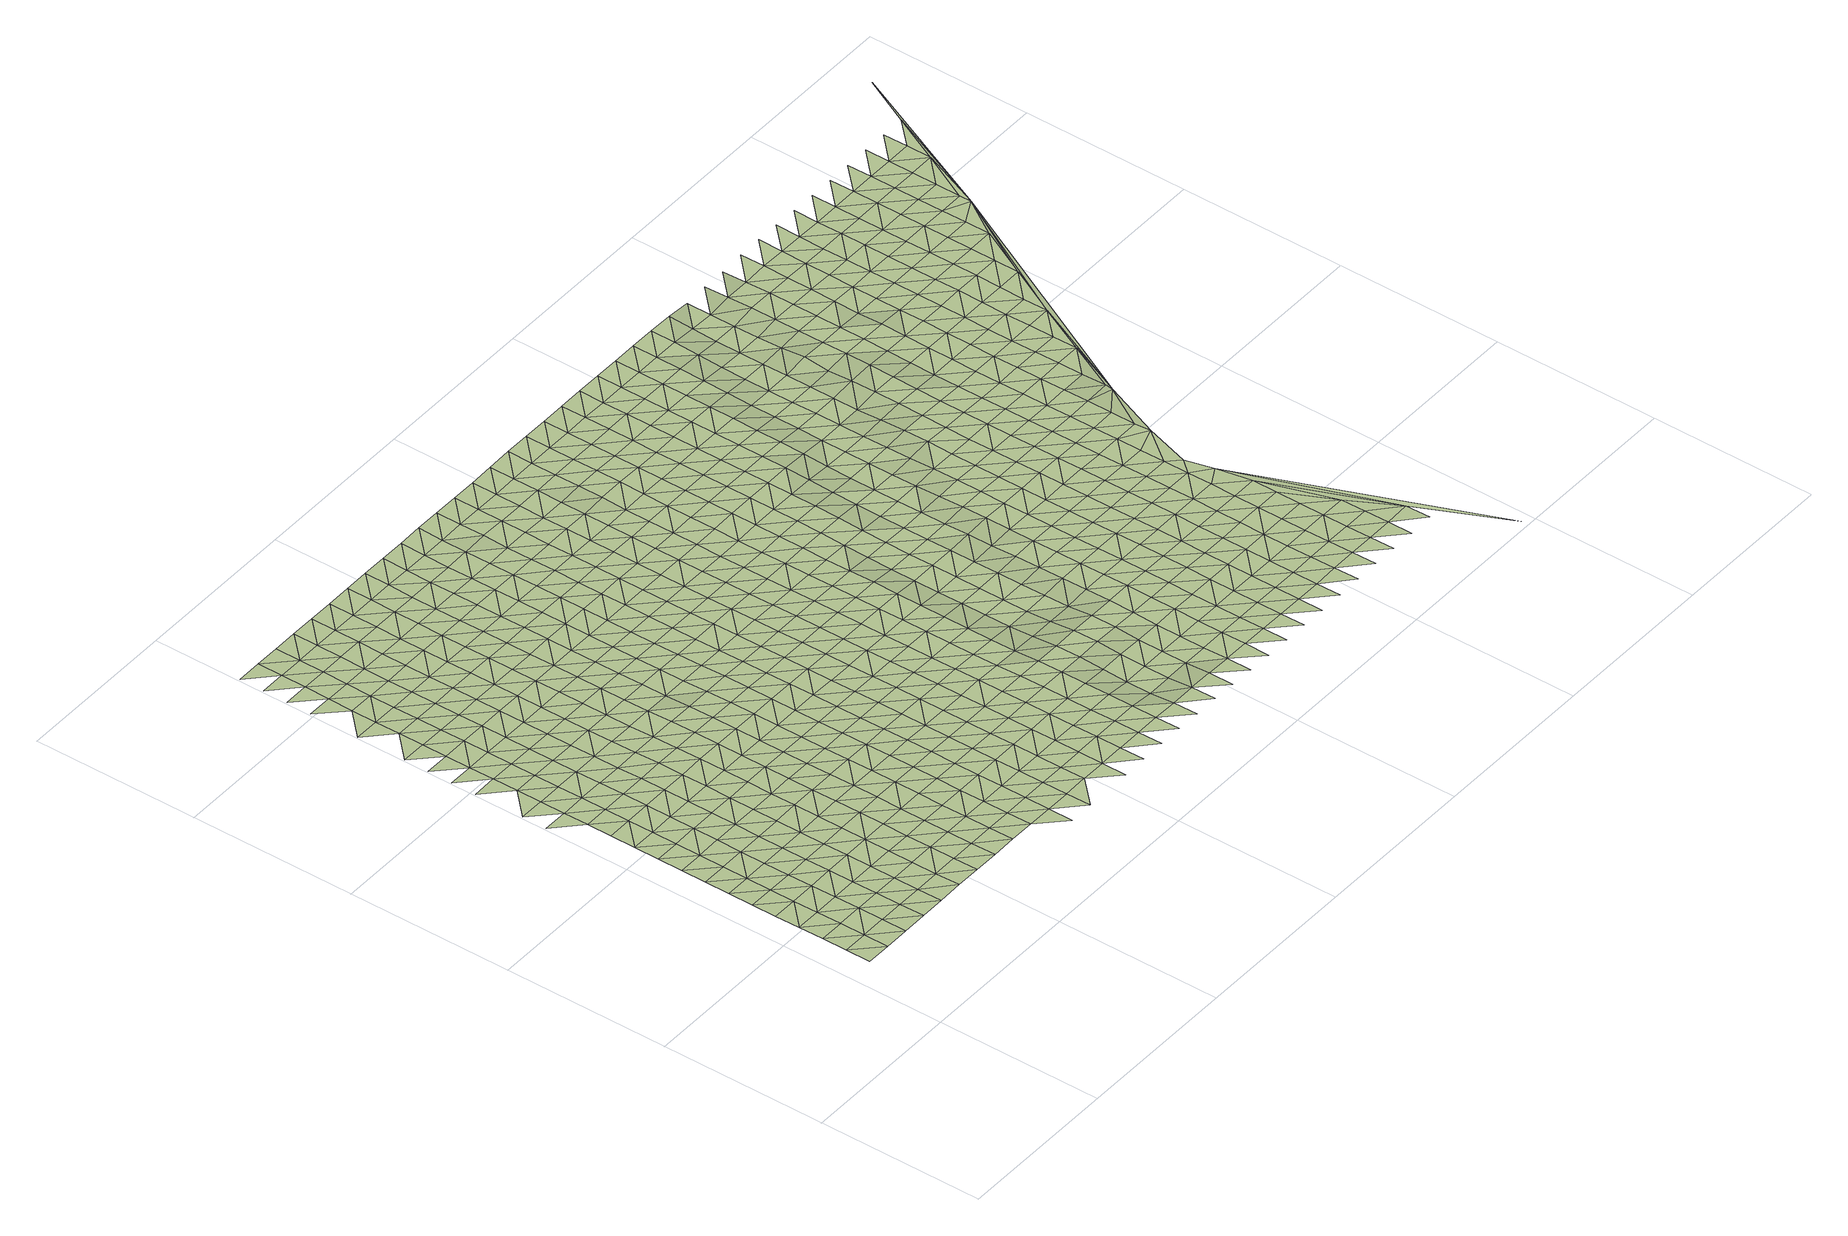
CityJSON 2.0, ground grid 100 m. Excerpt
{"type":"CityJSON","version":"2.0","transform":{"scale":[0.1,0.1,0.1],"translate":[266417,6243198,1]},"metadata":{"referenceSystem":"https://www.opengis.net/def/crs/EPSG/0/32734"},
"CityObjects":{
"terrain1":{"type":"TINRelief","geometry":[{"type":"CompositeSurface","lod":"1","boundaries":[[[0,1,2]],[[3,2,4]],[[4,2,1]],[[5,6,3]],[[4,5,3]],[[6,7,8]],[[9,4,1]],[[5,10,6]],[[8,7,11]],[[6,10,7]],[[5,4,12]],[[4,9,13]],[[14,11,15]],[[10,5,12]],[[15,11,7]],[[4,13,12]],[[16,14,17]],[[17,14,15]],[[7,10,18]],[[19,13,9]],[[12,20,10]],[[21,16,22]],[[7,18,15]],[[22,16,17]],[[10,20,18]],[[12,13,23]],[[24,21,25]],[[19,23,13]],[[17,15,26]],[[25,21,22]],[[27,20,12]],[[15,18,26]],[[28,29,24]],[[23,27,12]],[[25,28,24]],[[22,17,30]],[[26,31,17]],[[18,20,32]],[[19,33,23]],[[34,35,36]],[[27,37,20]],[[29,38,39]],[[30,25,22]],[[28,40,29]],[[30,17,31]],[[18,32,26]],[[20,37,32]],[[39,38,34]],[[27,23,41]],[[42,35,43]],[[29,40,38]],[[23,33,41]],[[28,25,44]],[[31,26,45]],[[42,43,46]],[[25,30,47]],[[35,34,48]],[[37,27,49]],[[32,45,26]],[[40,28,44]],[[48,34,38]],[[25,47,44]],[[41,49,27]],[[31,50,30]],[[43,35,51]],[[52,46,53]],[[45,50,31]],[[32,37,54]],[[33,55,41]],[[51,35,48]],[[37,49,56]],[[38,40,57]],[[47,30,58]],[[44,59,40]],[[43,60,46]],[[32,54,45]],[[53,61,62]],[[50,58,30]],[[37,56,54]],[[38,57,48]],[[49,41,63]],[[60,43,51]],[[40,59,57]],[[47,64,44]],[[63,41,55]],[[46,65,53]],[[50,45,66]],[[67,68,61]],[[58,64,47]],[[51,48,69]],[[56,49,70]],[[60,65,46]],[[45,54,66]],[[59,44,71]],[[48,57,69]],[[70,49,63]],[[61,53,72]],[[58,50,73]],[[74,67,75]],[[64,71,44]],[[65,72,53]],[[66,73,50]],[[76,60,51]],[[77,54,56]],[[63,55,78]],[[74,75,79]],[[69,80,51]],[[56,70,81]],[[59,82,57]],[[83,64,58]],[[71,84,59]],[[67,61,85]],[[60,76,65]],[[54,77,66]],[[72,86,61]],[[76,51,80]],[[83,58,73]],[[56,81,77]],[[57,82,69]],[[59,84,82]],[[75,67,85]],[[70,63,87]],[[79,88,89]],[[86,85,61]],[[78,90,63]],[[72,65,91]],[[71,64,92]],[[73,66,93]],[[64,83,94]],[[80,69,95]],[[87,81,70]],[[89,88,96]],[[65,76,91]],[[77,93,66]],[[63,90,87]],[[75,97,79]],[[84,71,92]],[[95,69,82]],[[64,94,92]],[[86,72,98]],[[85,97,75]],[[80,99,76]],[[83,73,100]],[[77,81,101]],[[91,98,72]],[[93,102,73]],[[88,79,103]],[[90,78,104]],[[105,96,106]],[[99,80,95]],[[81,87,101]],[[82,84,107]],[[94,83,100]],[[97,103,79]],[[92,108,84]],[[100,73,102]],[[109,85,86]],[[76,110,91]],[[86,98,111]],[[82,107,95]],[[93,77,112]],[[90,113,87]],[[106,114,115]],[[110,76,99]],[[84,108,107]],[[77,101,116]],[[96,88,117]],[[85,109,97]],[[94,118,92]],[[103,119,88]],[[109,86,111]],[[104,113,90]],[[98,91,120]],[[102,93,112]],[[100,118,94]],[[77,116,112]],[[96,117,106]],[[99,95,121]],[[87,122,101]],[[114,123,124]],[[88,119,117]],[[120,91,110]],[[103,97,125]],[[108,92,126]],[[95,107,121]],[[113,122,87]],[[127,111,98]],[[97,109,125]],[[118,126,92]],[[106,128,114]],[[110,99,129]],[[100,102,130]],[[116,101,131]],[[123,132,133]],[[98,120,127]],[[112,134,102]],[[119,103,135]],[[104,136,113]],[[128,106,117]],[[121,129,99]],[[122,131,101]],[[108,137,107]],[[118,100,130]],[[125,135,103]],[[126,138,108]],[[130,102,134]],[[123,114,139]],[[109,111,140]],[[116,141,112]],[[111,127,142]],[[117,119,143]],[[120,110,144]],[[107,137,121]],[[122,113,145]],[[114,128,139]],[[110,129,146]],[[108,138,137]],[[131,141,116]],[[109,140,125]],[[119,135,143]],[[140,111,142]],[[113,136,145]],[[132,123,147]],[[120,144,127]],[[126,118,148]],[[134,112,149]],[[110,146,144]],[[130,150,118]],[[151,128,117]],[[129,121,152]],[[131,122,153]],[[139,147,123]],[[141,149,112]],[[135,125,154]],[[138,126,148]],[[143,151,117]],[[152,121,137]],[[118,150,148]],[[145,153,122]],[[127,155,142]],[[134,156,130]],[[154,125,140]],[[139,128,157]],[[129,158,146]],[[159,141,131]],[[160,132,147]],[[127,144,155]],[[149,156,134]],[[135,161,143]],[[136,162,145]],[[151,157,128]],[[158,129,152]],[[159,131,153]],[[137,138,163]],[[150,130,164]],[[161,135,154]],[[148,165,138]],[[166,147,139]],[[167,140,142]],[[146,168,144]],[[155,169,142]],[[156,164,130]],[[151,143,170]],[[137,163,152]],[[149,141,171]],[[153,145,172]],[[157,166,139]],[[168,146,158]],[[138,165,163]],[[141,159,173]],[[140,167,154]],[[150,174,148]],[[161,170,143]],[[167,142,169]],[[162,172,145]],[[144,175,155]],[[156,149,171]],[[164,174,150]],[[141,173,171]],[[160,147,176]],[[177,157,151]],[[152,178,158]],[[166,179,147]],[[168,175,144]],[[161,154,180]],[[165,148,181]],[[159,153,182]],[[177,151,170]],[[152,163,178]],[[172,183,153]],[[169,155,184]],[[176,147,179]],[[180,154,167]],[[174,181,148]],[[164,156,185]],[[173,159,182]],[[175,184,155]],[[171,186,156]],[[183,182,153]],[[166,157,187]],[[188,170,161]],[[168,158,189]],[[172,162,190]],[[157,177,191]],[[178,192,158]],[[163,165,193]],[[164,185,174]],[[180,188,161]],[[181,194,165]],[[156,186,185]],[[162,195,190]],[[179,166,187]],[[167,169,196]],[[175,168,189]],[[173,197,171]],[[157,191,187]],[[184,198,169]],[[189,158,192]],[[163,193,178]],[[183,172,199]],[[165,194,193]],[[182,197,173]],[[177,170,200]],[[196,180,167]],[[181,174,201]],[[188,202,170]],[[196,169,198]],[[190,199,172]],[[186,171,203]],[[174,185,201]],[[176,179,204]],[[191,177,200]],[[184,175,205]],[[192,178,206]],[[187,207,179]],[[200,170,202]],[[189,208,175]],[[197,203,171]],[[194,181,209]],[[210,182,183]],[[206,178,193]],[[183,199,211]],[[188,180,212]],[[198,184,205]],[[204,179,207]],[[180,196,213]],[[175,208,205]],[[201,209,181]],[[191,214,187]],[[192,215,189]],[[185,186,216]],[[182,210,197]],[[203,217,186]],[[210,183,211]],[[202,188,212]],[[199,190,218]],[[200,214,191]],[[180,213,212]],[[215,192,206]],[[196,198,219]],[[193,194,220]],[[185,216,201]],[[194,209,221]],[[186,217,216]],[[218,190,222]],[[207,187,223]],[[208,189,224]],[[203,197,225]],[[205,219,198]],[[193,220,206]],[[226,211,199]],[[214,223,187]],[[224,189,215]],[[194,221,220]],[[197,210,225]],[[200,202,227]],[[228,213,196]],[[209,201,229]],[[212,230,202]],[[199,218,226]],[[208,231,205]],[[217,203,232]],[[196,219,228]],[[229,201,216]],[[233,204,207]],[[214,200,227]],[[215,206,234]],[[223,235,207]],[[227,202,230]],[[231,208,224]],[[225,232,203]],[[212,213,236]],[[221,209,237]],[[210,211,238]],[[206,220,234]],[[211,226,239]],[[219,205,240]],[[241,216,217]],[[218,222,242]],[[233,207,235]],[[228,236,213]],[[237,209,229]],[[224,215,243]],[[210,238,225]],[[205,231,240]],[[217,232,241]],[[238,211,239]],[[223,214,244]],[[245,230,212]],[[218,242,226]],[[227,246,214]],[[234,243,215]],[[228,219,247]],[[221,248,220]],[[229,216,249]],[[236,245,212]],[[221,237,250]],[[235,223,244]],[[232,225,251]],[[214,246,244]],[[247,219,240]],[[241,249,216]],[[227,230,252]],[[231,224,253]],[[220,248,234]],[[226,254,239]],[[224,243,255]],[[221,250,248]],[[251,225,238]],[[237,229,256]],[[245,252,230]],[[226,242,254]],[[236,228,257]],[[231,253,240]],[[232,258,241]],[[228,247,259]],[[224,255,253]],[[229,249,256]],[[233,235,260]],[[261,246,227]],[[243,234,262]],[[244,263,235]],[[258,232,251]],[[236,257,245]],[[237,264,250]],[[265,238,239]],[[252,261,227]],[[228,259,257]],[[262,234,248]],[[254,266,239]],[[247,240,267]],[[249,241,268]],[[263,260,235]],[[264,237,256]],[[244,246,269]],[[255,243,270]],[[238,265,251]],[[240,253,267]],[[268,241,258]],[[265,239,266]],[[252,245,271]],[[242,272,254]],[[261,269,246]],[[270,243,262]],[[247,273,259]],[[248,250,274]],[[249,275,256]],[[245,257,271]],[[264,276,250]],[[277,272,242]],[[278,263,244]],[[255,279,253]],[[258,251,280]],[[273,247,267]],[[275,249,268]],[[261,252,281]],[[248,274,262]],[[266,254,282]],[[269,278,244]],[[279,255,270]],[[250,276,274]],[[251,265,280]],[[283,264,256]],[[271,281,252]],[[272,282,254]],[[259,284,257]],[[253,285,267]],[[268,258,286]],[[273,287,259]],[[256,275,283]],[[288,260,263]],[[289,269,261]],[[270,262,290]],[[278,291,263]],[[285,253,279]],[[280,286,258]],[[257,284,271]],[[276,264,292]],[[265,266,293]],[[289,261,281]],[[259,287,284]],[[262,274,290]],[[282,294,266]],[[295,273,267]],[[288,263,291]],[[264,283,292]],[[279,270,296]],[[275,268,297]],[[265,293,280]],[[295,267,285]],[[268,286,298]],[[293,266,294]],[[278,269,299]],[[281,271,300]],[[269,289,301]],[[290,296,270]],[[287,273,302]],[[303,274,276]],[[275,297,283]],[[282,272,304]],[[284,300,271]],[[292,305,276]],[[268,298,297]],[[306,307,272]],[[291,278,299]],[[308,285,279]],[[286,280,309]],[[269,301,299]],[[273,295,302]],[[274,303,290]],[[294,282,304]],[[279,296,308]],[[276,305,303]],[[309,280,293]],[[272,307,304]],[[289,281,310]],[[292,283,311]],[[300,312,281]],[[284,287,313]],[[314,295,285]],[[286,315,298]],[[302,316,287]],[[311,283,297]],[[288,291,317]],[[301,289,310]],[[296,290,318]],[[299,319,291]],[[310,281,312]],[[308,314,285]],[[315,286,309]],[[320,305,292]],[[321,293,294]],[[287,316,313]],[[318,290,303]],[[304,322,294]],[[300,284,323]],[[302,295,324]],[[298,325,297]],[[317,291,319]],[[311,320,292]],[[301,326,299]],[[296,327,308]],[[293,321,309]],[[314,324,295]],[[325,298,315]],[[321,294,322]],[[312,300,323]],[[303,305,328]],[[307,329,304]],[[310,326,301]],[[284,313,323]],[[296,318,327]],[[330,316,302]],[[331,311,297]],[[305,320,328]],[[329,307,332]],[[319,299,333]],[[309,334,315]],[[324,330,302]],[[331,297,325]],[[314,308,335]],[[303,336,318]],[[322,304,337]],[[326,333,299]],[[327,338,308]],[[309,321,334]],[[310,312,339]],[[320,311,340]],[[323,341,312]],[[303,328,336]],[[337,304,329]],[[313,316,342]],[[314,335,324]],[[330,343,316]],[[308,338,335]],[[311,331,340]],[[344,317,319]],[[326,310,339]],[[327,318,345]],[[325,315,346]],[[322,347,321]],[[333,348,319]],[[339,312,341]],[[334,349,315]],[[313,342,323]],[[316,343,342]],[[345,318,336]],[[347,322,337]],[[330,324,350]],[[328,320,351]],[[331,325,346]],[[344,319,348]],[[340,352,320]],[[346,315,349]],[[353,338,327]],[[321,354,334]],[[324,335,350]],[[333,326,355]],[[356,341,323]],[[336,328,351]],[[337,329,357]],[[339,358,326]],[[345,353,327]],[[351,320,352]],[[354,321,347]],[[343,330,359]],[[331,360,340]],[[356,323,342]],[[329,361,357]],[[348,333,355]],[[349,334,362]],[[326,358,355]],[[350,359,330]],[[346,360,331]],[[341,363,339]],[[335,338,364]],[[336,365,345]],[[366,347,337]],[[353,367,338]],[[362,334,354]],[[368,352,340]],[[356,363,341]],[[365,336,351]],[[357,366,337]],[[369,342,343]],[[335,364,350]],[[349,370,346]],[[343,359,371]],[[338,367,364]],[[368,340,360]],[[344,348,372]],[[373,358,339]],[[353,345,374]],[[347,375,354]],[[355,376,348]],[[349,362,370]],[[369,356,342]],[[352,377,351]],[[363,373,339]],[[343,371,369]],[[345,365,374]],[[366,375,347]],[[359,350,378]],[[360,346,379]],[[372,348,376]],[[368,377,352]],[[355,358,380]],[[367,353,381]],[[378,350,364]],[[379,346,370]],[[363,356,382]],[[383,365,351]],[[362,354,384]],[[357,385,366]],[[373,380,358]],[[374,381,353]],[[375,386,354]],[[371,359,387]],[[388,368,360]],[[382,356,369]],[[377,383,351]],[[385,357,389]],[[390,376,355]],[[391,364,367]],[[362,384,370]],[[387,359,378]],[[388,360,379]],[[354,386,384]],[[373,363,392]],[[374,365,393]],[[375,366,394]],[[380,390,355]],[[367,381,391]],[[395,369,371]],[[382,392,363]],[[383,393,365]],[[366,385,394]],[[378,364,396]],[[377,368,397]],[[379,370,398]],[[395,371,387]],[[388,399,368]],[[400,372,376]],[[401,380,373]],[[402,381,374]],[[386,375,403]],[[390,404,376]],[[391,396,364]],[[370,384,398]],[[405,382,369]],[[383,377,397]],[[401,373,392]],[[393,402,374]],[[368,399,397]],[[394,403,375]],[[387,378,406]],[[388,379,407]],[[400,376,404]],[[405,369,395]],[[391,381,408]],[[386,409,384]],[[378,396,406]],[[398,407,379]],[[390,380,410]],[[411,392,382]],[[394,385,412]],[[380,401,413]],[[402,408,381]],[[409,386,403]],[[393,383,414]],[[399,388,415]],[[405,411,382]],[[397,416,383]],[[417,412,385]],[[404,390,410]],[[395,387,418]],[[419,396,391]],[[384,420,398]],[[380,413,410]],[[406,421,387]],[[415,388,407]],[[393,414,402]],[[422,403,394]],[[408,419,391]],[[383,416,414]],[[409,420,384]],[[401,392,423]],[[418,405,395]],[[397,399,424]],[[411,425,392]],[[418,387,421]],[[412,422,394]],[[406,396,426]],[[407,398,427]],[[424,399,415]],[[400,404,428]],[[413,401,423]],[[408,402,429]],[[410,430,404]],[[423,392,425]],[[419,426,396]],[[420,427,398]],[[431,416,397]],[[432,409,403]],[[402,414,429]],[[422,433,403]],[[411,405,434]],[[435,421,406]],[[428,404,430]],[[405,418,436]],[[424,431,397]],[[413,437,410]],[[419,408,438]],[[415,407,439]],[[409,432,420]],[[426,435,406]],[[427,440,407]],[[432,403,433]],[[425,411,434]],[[423,437,413]],[[405,436,434]],[[429,438,408]],[[418,421,441]],[[416,442,414]],[[439,424,415]],[[422,412,443]],[[431,444,416]],[[439,407,440]],[[412,445,446]],[[430,410,447]],[[427,420,448]],[[435,441,421]],[[426,419,449]],[[414,442,429]],[[433,422,443]],[[437,447,410]],[[419,438,450]],[[416,444,442]],[[420,432,448]],[[412,446,443]],[[423,425,451]],[[452,436,418]],[[434,453,425]],[[426,449,435]],[[431,424,454]],[[440,427,455]],[[441,452,418]],[[419,450,449]],[[424,439,456]],[[457,428,430]],[[437,423,451]],[[438,429,458]],[[447,459,430]],[[451,425,453]],[[448,455,427]],[[434,436,460]],[[444,431,454]],[[432,433,461]],[[458,429,442]],[[424,456,454]],[[443,462,433]],[[441,435,463]],[[439,440,464]],[[457,430,459]],[[452,460,436]],[[450,438,465]],[[432,461,448]],[[435,449,463]],[[440,455,464]],[[461,433,462]],[[447,437,466]],[[467,453,434]],[[446,468,443]],[[451,469,437]],[[465,438,458]],[[452,441,470]],[[442,444,471]],[[472,456,439]],[[460,467,434]],[[454,473,444]],[[474,468,446]],[[459,447,466]],[[450,475,449]],[[455,448,476]],[[437,469,466]],[[463,470,441]],[[464,472,439]],[[451,453,477]],[[442,471,458]],[[462,443,478]],[[475,450,465]],[[444,473,471]],[[476,448,461]],[[479,460,452]],[[454,456,480]],[[467,477,453]],[[468,478,443]],[[449,481,463]],[[455,482,464]],[[479,452,470]],[[472,480,456]],[[457,459,483]],[[484,469,451]],[[465,458,485]],[[466,486,459]],[[475,481,449]],[[482,455,476]],[[487,473,454]],[[488,461,462]],[[477,484,451]],[[458,471,485]],[[478,489,462]],[[467,460,490]],[[470,463,491]],[[472,464,492]],[[486,483,459]],[[460,479,493]],[[480,487,454]],[[466,469,494]],[[461,488,476]],[[481,491,463]],[[482,492,464]],[[488,462,489]],[[477,467,490]],[[495,475,465]],[[484,494,469]],[[460,493,490]],[[485,496,465]],[[473,497,471]],[[498,480,472]],[[478,468,499]],[[487,500,473]],[[501,502,468]],[[503,486,466]],[[479,470,504]],[[475,495,481]],[[482,476,505]],[[491,506,470]],[[495,465,496]],[[498,472,492]],[[471,497,485]],[[489,478,499]],[[494,503,466]],[[473,500,497]],[[505,476,488]],[[468,502,499]],[[484,477,507]],[[493,479,504]],[[490,508,477]],[[506,504,470]],[[491,481,509]],[[487,480,510]],[[511,492,482]],[[480,498,512]],[[513,483,486]],[[484,507,494]],[[496,485,514]],[[503,515,486]],[[477,508,507]],[[481,495,509]],[[505,511,482]],[[493,516,490]],[[500,487,510]],[[488,489,517]],[[514,485,497]],[[480,512,510]],[[499,518,489]],[[506,491,519]],[[513,486,515]],[[504,516,493]],[[503,494,520]],[[496,521,495]],[[498,492,522]],[[517,505,488]],[[509,519,491]],[[511,523,492]],[[517,489,518]],[[508,490,524]],[[502,525,499]],[[494,507,520]],[[521,496,514]],[[497,500,526]],[[512,498,522]],[[516,524,490]],[[510,527,500]],[[522,492,523]],[[528,525,502]],[[515,503,529]],[[530,504,506]],[[495,531,509]],[[506,519,532]],[[497,526,514]],[[511,505,533]],[[518,499,534]],[[520,529,503]],[[531,495,521]],[[500,527,526]],[[505,517,535]],[[536,507,508]],[[504,530,516]],[[512,537,510]],[[524,538,508]],[[530,506,532]],[[525,534,499]],[[519,509,539]],[[523,511,533]],[[522,537,512]],[[505,535,533]],[[513,515,540]],[[507,536,520]],[[521,514,541]],[[518,542,517]],[[515,529,543]],[[508,538,536]],[[539,509,531]],[[524,516,544]],[[527,510,545]],[[514,526,541]],[[534,542,518]],[[546,532,519]],[[540,515,543]],[[516,530,544]],[[537,545,510]],[[529,520,547]],[[531,521,548]],[[522,523,549]],[[535,517,550]],[[519,539,546]],[[533,551,523]],[[538,524,552]],[[534,525,553]],[[547,520,536]],[[541,548,521]],[[542,550,517]],[[527,554,526]],[[537,522,549]],[[544,552,524]],[[545,555,527]],[[549,523,551]],[[525,556,553]],[[529,557,543]],[[530,532,558]],[[535,559,533]],[[532,546,560]],[[561,536,538]],[[539,531,562]],[[526,554,541]],[[542,534,563]],[[529,547,557]],[[531,548,564]],[[527,555,554]],[[550,559,535]],[[530,558,544]],[[538,552,561]],[[558,532,560]],[[553,563,534]],[[539,562,546]],[[545,537,565]],[[551,533,566]],[[531,564,562]],[[549,567,537]],[[568,540,543]],[[536,569,547]],[[548,541,570]],[[557,571,543]],[[559,566,533]],[[552,544,572]],[[555,545,565]],[[550,542,573]],[[536,561,569]],[[570,541,554]],[[537,567,565]],[[542,563,574]],[[546,575,560]],[[551,576,549]],[[568,543,571]],[[572,544,558]],[[557,547,577]],[[548,578,564]],[[550,573,559]],[[546,562,575]],[[566,576,551]],[[542,574,573]],[[552,579,561]],[[563,553,580]],[[577,547,569]],[[578,548,570]],[[554,555,581]],[[567,549,582]],[[579,552,572]],[[565,583,555]],[[580,553,584]],[[585,571,557]],[[586,558,560]],[[564,587,562]],[[566,559,588]],[[575,589,560]],[[576,582,549]],[[569,561,590]],[[554,581,570]],[[563,591,574]],[[577,585,557]],[[587,564,578]],[[555,583,581]],[[559,573,588]],[[558,586,572]],[[567,592,565]],[[590,561,579]],[[586,560,589]],[[563,580,591]],[[562,593,575]],[[576,566,594]],[[582,592,567]],[[568,571,595]],[[577,569,596]],[[570,597,578]],[[585,598,571]],[[587,593,562]],[[588,594,566]],[[579,572,599]],[[583,565,600]],[[574,601,573]],[[596,569,590]],[[570,581,597]],[[591,602,574]],[[589,575,603]],[[595,571,598]],[[572,586,599]],[[592,600,565]],[[582,576,604]],[[573,601,588]],[[593,603,575]],[[576,594,605]],[[574,602,601]],[[585,577,606]],[[590,579,607]],[[587,578,608]],[[591,580,609]],[[577,596,610]],[[597,611,578]],[[581,583,612]],[[582,604,592]],[[599,607,579]],[[600,613,583]],[[576,605,604]],[[614,609,580]],[[598,585,606]],[[586,589,615]],[[593,587,608]],[[594,588,616]],[[577,610,606]],[[603,617,589]],[[608,578,611]],[[581,612,597]],[[618,602,591]],[[583,613,612]],[[616,588,601]],[[596,590,619]],[[586,615,599]],[[600,592,620]],[[590,607,621]],[[615,589,617]],[[609,618,591]],[[605,594,622]],[[592,604,620]],[[623,595,598]],[[610,596,619]],[[603,593,624]],[[611,597,625]],[[606,626,598]],[[590,621,619]],[[608,627,593]],[[622,594,616]],[[607,599,628]],[[613,600,629]],[[601,602,630]],[[625,597,612]],[[618,631,602]],[[617,603,624]],[[605,632,604]],[[623,598,626]],[[628,599,615]],[[593,627,624]],[[620,629,600]],[[610,633,606]],[[611,634,608]],[[601,630,616]],[[632,605,622]],[[602,631,630]],[[607,635,621]],[[618,609,636]],[[619,633,610]],[[634,611,625]],[[612,613,637]],[[604,638,620]],[[635,607,628]],[[613,629,639]],[[609,640,636]],[[626,606,641]],[[642,615,617]],[[627,608,643]],[[622,616,644]],[[624,645,617]],[[638,604,632]],[[612,637,625]],[[631,618,646]],[[633,641,606]],[[643,608,634]],[[613,639,637]],[[616,630,644]],[[619,621,647]],[[615,642,628]],[[629,620,648]],[[621,635,649]],[[642,617,645]],[[636,646,618]],[[627,650,624]],[[648,620,638]],[[623,626,651]],[[633,619,647]],[[634,625,652]],[[632,622,653]],[[641,654,626]],[[621,649,647]],[[650,627,643]],[[644,655,622]],[[628,656,635]],[[629,657,639]],[[658,630,631]],[[625,637,652]],[[631,646,659]],[[645,624,660]],[[638,632,653]],[[651,626,654]],[[628,642,656]],[[629,648,657]],[[653,622,655]],[[643,634,661]],[[630,658,644]],[[660,624,650]],[[631,659,658]],[[641,633,662]],[[635,663,649]],[[646,636,664]],[[647,665,633]],[[652,661,634]],[[645,666,642]],[[639,667,637]],[[638,668,648]],[[663,635,656]],[[657,669,639]],[[664,636,670]],[[654,641,662]],[[655,644,671]],[[633,665,662]],[[666,645,660]],[[653,668,638]],[[647,649,672]],[[650,643,673]],[[637,667,652]],[[646,674,659]],[[643,661,675]],[[639,669,667]],[[671,644,658]],[[642,676,656]],[[657,648,677]],[[663,672,649]],[[674,646,664]],[[650,673,660]],[[655,678,653]],[[676,642,666]],[[643,675,673]],[[677,648,668]],[[651,654,679]],[[680,665,647]],[[661,652,681]],[[659,682,658]],[[662,683,654]],[[678,655,671]],[[663,656,684]],[[685,669,657]],[[672,680,647]],[[681,652,667]],[[682,659,674]],[[666,660,686]],[[668,653,687]],[[679,654,683]],[[684,656,676]],[[677,685,657]],[[662,665,688]],[[675,661,689]],[[660,673,686]],[[687,653,678]],[[672,663,690]],[[671,658,691]],[[664,692,674]],[[680,688,665]],[[689,661,681]],[[658,682,693]],[[676,666,694]],[[667,669,695]],[[677,668,696]],[[690,663,684]],[[685,697,669]],[[664,698,692]],[[699,683,662]],[[675,700,673]],[[678,671,691]],[[686,694,666]],[[696,668,687]],[[658,693,691]],[[680,672,701]],[[667,695,681]],[[688,699,662]],[[700,675,689]],[[669,697,695]],[[685,677,702]],[[682,674,703]],[[690,701,672]],[[692,704,674]],[[684,676,705]],[[673,706,686]],[[678,707,687]],[[676,694,708]],[[702,677,696]],[[709,679,683]],[[710,688,680]],[[689,681,711]],[[693,682,703]],[[699,712,683]],[[706,673,700]],[[707,678,691]],[[703,674,704]],[[690,684,705]],[[697,685,713]],[[710,680,701]],[[676,708,705]],[[681,695,711]],[[694,686,714]],[[709,683,712]],[[702,713,685]],[[696,687,715]],[[693,716,691]],[[714,686,706]],[[707,717,687]],[[699,688,718]],[[719,701,690]],[[720,700,689]],[[721,695,697]],[[722,704,692]],[[688,710,723]],[[711,724,689]],[[716,693,703]],[[694,725,708]],[[702,696,715]],[[690,705,719]],[[721,697,713]],[[687,717,715]],[[726,722,692]],[[712,699,718]],[[700,720,706]],[[727,707,691]],[[688,723,718]],[[694,714,725]],[[720,689,724]],[[695,728,711]],[[704,729,703]],[[727,691,716]],[[710,701,730]],[[731,713,702]],[[719,732,701]],[[728,695,721]],[[722,729,704]],[[708,733,705]],[[714,706,734]],[[717,707,735]],[[725,736,708]],[[702,715,731]],[[709,712,737]],[[723,710,730]],[[724,711,738]],[[716,703,739]],[[718,740,712]],[[730,701,732]],[[720,734,706]],[[707,727,735]],[[733,719,705]],[[708,736,733]],[[738,711,728]],[[729,739,703]],[[717,741,715]],[[725,714,742]],[[743,721,713]],[[716,739,727]],[[737,712,740]],[[731,744,713]],[[735,741,717]],[[723,745,718]],[[724,746,720]],[[734,742,714]],[[731,715,747]],[[748,732,719]],[[721,743,728]],[[739,735,727]],[[729,722,749]],[[730,745,723]],[[746,724,738]],[[743,713,744]],[[747,715,741]],[[750,736,725]],[[748,719,733]],[[751,749,722]],[[740,718,752]],[[753,734,720]],[[749,739,729]],[[742,750,725]],[[739,749,735]],[[749,741,735]],[[738,728,754]],[[745,752,718]],[[753,720,746]],[[730,732,755]],[[732,748,756]],[[728,743,754]],[[733,736,757]],[[734,758,742]],[[750,759,736]],[[731,747,760]],[[744,731,760]],[[741,749,761]],[[762,737,740]],[[745,730,755]],[[763,746,738]],[[752,764,740]],[[755,732,756]],[[734,753,758]],[[736,759,757]],[[754,763,738]],[[743,744,760]],[[748,733,765]],[[750,742,766]],[[762,740,764]],[[746,767,753]],[[742,758,766]],[[752,745,768]],[[765,756,748]],[[743,769,754]],[[755,770,745]],[[765,733,757]],[[763,767,746]],[[759,750,771]],[[743,760,769]],[[764,752,768]],[[753,772,758]],[[745,770,768]],[[766,771,750]],[[755,756,773]],[[774,763,754]],[[753,767,772]],[[757,759,775]],[[756,765,773]],[[774,754,769]],[[758,776,766]],[[775,759,771]],[[762,764,777]],[[778,770,755]],[[767,763,779]],[[768,780,764]],[[772,776,758]],[[757,781,765]],[[773,778,755]],[[763,774,779]],[[771,766,782]],[[777,764,780]],[[781,757,775]],[[768,770,783]],[[776,782,766]],[[784,769,760]],[[765,785,773]],[[772,767,786]],[[778,783,770]],[[779,787,767]],[[785,765,781]],[[784,774,769]],[[788,780,768]],[[789,775,771]],[[776,772,786]],[[782,790,771]],[[786,767,787]],[[778,773,791]],[[783,788,768]],[[774,784,779]],[[775,789,781]],[[785,791,773]],[[789,771,790]],[[792,783,778]],[[782,776,793]],[[794,787,779]],[[788,795,780]],[[786,796,776]],[[785,781,797]],[[792,778,791]],[[779,784,794]],[[790,782,793]],[[798,780,795]],[[797,781,789]],[[776,796,793]],[[787,799,786]],[[788,783,800]],[[801,791,785]],[[783,792,802]],[[794,799,787]],[[797,801,785]],[[795,788,800]],[[789,790,803]],[[804,796,786]],[[783,802,800]],[[793,805,790]],[[799,804,786]],[[792,791,806]],[[803,797,789]],[[801,807,791]],[[803,790,805]],[[793,796,808]],[[802,792,806]],[[800,809,795]],[[806,791,807]],[[804,808,796]],[[794,784,810]],[[801,797,811]],[[812,805,793]],[[794,810,799]],[[813,795,809]],[[797,803,814]],[[802,815,800]],[[808,812,793]],[[807,801,811]],[[799,810,804]],[[806,815,802]],[[797,814,811]],[[805,816,803]],[[809,800,817]],[[808,804,810]],[[812,816,805]],[[815,817,800]],[[806,807,818]],[[819,814,803]],[[811,820,807]],[[821,812,808]],[[816,819,803]],[[815,806,818]],[[817,822,809]],[[818,807,820]],[[821,808,810]],[[811,814,823]],[[824,810,784]],[[825,809,822]],[[819,823,814]],[[816,812,826]],[[812,821,827]],[[817,815,828]],[[829,820,811]],[[818,830,815]],[[819,816,826]],[[823,829,811]],[[812,827,826]],[[822,817,828]],[[815,830,828]],[[818,820,831]],[[810,824,821]],[[829,831,820]],[[823,819,832]],[[826,833,819]],[[834,830,818]],[[827,821,824]],[[828,835,822]],[[823,832,829]],[[831,834,818]],[[819,833,832]],[[827,824,826]],[[835,836,822]],[[828,830,837]],[[831,829,838]],[[834,837,830]],[[833,826,839]],[[829,832,838]],[[840,835,828]],[[824,839,826]],[[834,831,841]],[[837,840,828]],[[838,841,831]],[[833,842,832]],[[839,843,833]],[[840,844,835]],[[834,845,837]],[[832,842,838]],[[834,841,846]],[[833,843,842]],[[784,847,824]],[[848,835,844]],[[834,846,845]],[[840,837,849]],[[841,838,850]],[[839,824,851]],[[850,838,842]],[[844,840,849]],[[843,839,851]],[[837,845,849]],[[846,841,852]],[[852,841,850]],[[842,843,853]],[[845,846,854]],[[849,855,844]],[[842,853,850]],[[854,846,852]],[[843,851,853]],[[856,844,855]],[[849,845,857]],[[852,850,858]],[[857,845,854]],[[850,853,858]],[[859,855,849]],[[857,859,849]],[[854,852,860]],[[858,861,852]],[[851,824,847]],[[860,857,854]],[[851,862,853]],[[859,863,855]],[[860,852,861]],[[858,853,862]],[[864,855,863]],[[859,857,865]],[[861,858,862]],[[857,860,866]],[[863,859,865]],[[857,866,865]],[[861,867,860]],[[862,867,861]],[[851,847,862]],[[866,860,868]],[[865,869,863]],[[867,868,860]],[[870,863,869]],[[866,871,865]],[[868,871,866]],[[847,867,862]],[[869,865,872]],[[871,872,865]],[[847,868,867]],[[868,873,871]],[[872,874,869]],[[873,868,847]],[[875,869,874]],[[872,871,876]],[[871,873,876]],[[874,872,877]],[[876,877,872]],[[874,877,878]],[[873,847,879]],[[876,873,879]],[[880,874,878]],[[879,877,876]],[[877,879,878]],[[879,881,878]],[[879,847,882]],[[883,878,881]],[[881,879,882]],[[882,847,884]]]}]}
},
"vertices":[
[154,565,21],[304,565,21],[154,715,21],[154,865,21],[304,715,21],[304,865,21],[154,1015,19],[304,1165,16],[154,1165,17],[454,565,22],[304,1015,18],[154,1315,16],[454,865,22],[454,715,22],[154,1465,17],[304,1315,15],[154,1615,16],[304,1465,15],[454,1165,17],[604,565,24],[454,1015,19],[154,1765,16],[304,1615,15],[604,715,22],[154,1915,16],[304,1765,15],[454,1315,15],[604,865,22],[304,1915,16],[154,2065,17],[454,1615,16],[454,1465,15],[604,1165,20],[754,565,25],[154,2365,17],[154,2515,16],[3,2515,16],[604,1015,21],[304,2215,17],[154,2215,17],[304,2065,17],[754,715,23],[3,2665,15],[154,2665,15],[454,1915,18],[604,1315,18],[154,2815,14],[454,1765,17],[304,2365,17],[754,865,23],[604,1465,18],[304,2515,16],[3,2965,14],[154,2965,14],[754,1165,22],[905,565,29],[754,1015,22],[454,2215,18],[604,1615,18],[454,2065,18],[304,2665,15],[154,3115,14],[3,3115,14],[905,715,25],[604,1765,20],[304,2815,13],[754,1315,20],[154,3265,13],[3,3265,13],[454,2365,19],[905,865,25],[604,1915,21],[304,2965,14],[754,1465,20],[3,3415,13],[154,3415,13],[454,2665,15],[905,1165,24],[1055,565,31],[154,3565,13],[454,2515,16],[905,1015,23],[604,2215,21],[754,1615,21],[604,2065,21],[304,3265,14],[304,3115,14],[1055,865,26],[154,3715,12],[3,3715,12],[1055,715,26],[454,2815,13],[754,1915,22],[905,1315,24],[754,1765,22],[604,2365,21],[154,3865,11],[304,3415,13],[454,2965,14],[604,2515,17],[905,1615,24],[1055,1015,25],[905,1465,24],[304,3565,13],[1205,565,30],[3,4015,17],[154,4015,15],[754,2215,23],[754,2065,23],[454,3265,14],[604,2665,15],[454,3115,14],[1055,1315,27],[1205,715,27],[154,4165,17],[3,4165,16],[1055,1165,26],[304,3865,10],[905,1765,24],[304,3715,11],[604,2815,13],[754,2365,24],[1205,865,27],[154,4315,17],[3,4315,17],[454,3415,13],[905,1915,25],[604,2965,14],[304,4015,13],[754,2515,18],[1055,1615,26],[1205,1015,25],[154,4465,19],[3,4465,18],[1055,1465,27],[454,3565,13],[1355,565,30],[905,2215,25],[905,2065,25],[304,4165,17],[604,3265,13],[1205,1165,27],[604,3115,14],[454,3715,11],[754,2815,14],[1355,715,29],[754,2665,15],[304,4315,17],[1055,1915,26],[1205,1315,29],[1055,1765,26],[454,3865,10],[905,2365,25],[1355,865,29],[604,3415,14],[754,2965,14],[1205,1465,30],[454,4015,12],[905,2515,19],[1355,1015,26],[304,4465,18],[604,3565,14],[1505,565,30],[1055,2215,26],[1205,1615,26],[1055,2065,26],[454,4165,16],[754,3265,12],[905,2665,15],[754,3115,14],[604,3715,11],[1355,1315,30],[1505,715,29],[1355,1165,29],[1205,1765,26],[905,2815,14],[454,4465,18],[604,3865,11],[1055,2365,25],[454,4315,17],[754,3415,14],[1205,1915,26],[1505,1015,26],[1505,865,29],[905,2965,14],[1355,1615,26],[1355,1465,30],[604,4165,15],[754,3565,14],[1055,2665,16],[1656,565,30],[604,4015,11],[1055,2515,22],[1205,2215,25],[1205,2065,25],[1656,415,30],[905,3265,13],[1505,1165,29],[905,3115,14],[1656,715,29],[754,3865,11],[1355,1765,25],[754,3715,11],[1505,1315,30],[604,4465,15],[1055,2965,14],[1205,2365,25],[604,4315,16],[1055,2815,15],[1355,1915,24],[1656,1015,27],[1656,865,29],[905,3565,13],[905,3415,13],[754,4015,11],[1205,2515,23],[1505,1615,26],[1505,1465,30],[1806,565,30],[1055,3115,14],[1355,2215,24],[1355,2065,24],[1806,415,31],[754,4165,15],[1205,2665,16],[1656,1165,28],[1806,715,29],[905,3865,11],[1055,3265,14],[1505,1765,25],[905,3715,11],[1205,2815,15],[1656,1315,30],[754,4465,16],[1355,2365,24],[754,4315,16],[1055,3415,13],[1505,1915,24],[1806,1015,27],[1806,865,29],[1205,2965,13],[1656,1465,30],[1956,565,31],[1355,2515,23],[905,4165,13],[1055,3565,13],[905,4015,12],[1205,3115,14],[1505,2215,24],[1656,1615,27],[1505,2065,24],[1806,1165,27],[1055,3715,11],[1355,2815,15],[1956,715,29],[1355,2665,17],[1656,1765,26],[1205,3415,15],[1806,1315,27],[1205,3265,14],[905,4465,17],[1055,3865,10],[1505,2365,24],[905,4315,16],[1656,1915,25],[1956,1015,28],[1956,865,29],[1355,2965,13],[1806,1465,27],[1055,4015,11],[1505,2515,23],[1205,3565,15],[2106,565,31],[1355,3115,14],[1656,2215,24],[1806,1615,27],[1656,2065,24],[2106,415,30],[1055,4165,11],[1505,2665,17],[1956,1165,27],[1205,3715,12],[2106,715,30],[1806,1765,27],[1355,3415,14],[1505,2815,15],[1956,1315,27],[1355,3265,14],[1055,4465,16],[1205,3865,11],[1656,2365,21],[1055,4315,16],[1806,1915,26],[2106,1015,29],[2106,865,30],[1505,2965,13],[1656,2515,21],[1956,1615,28],[1956,1465,28],[1205,4165,10],[1355,3565,14],[1205,4015,11],[1505,3115,14],[1806,2215,22],[2256,715,32],[1806,2065,22],[2256,415,35],[2256,565,33],[1656,2665,18],[2106,1165,30],[1355,3865,11],[1956,1765,26],[1355,3715,14],[1505,3415,14],[1656,2815,15],[2106,1315,28],[1505,3265,14],[1205,4465,17],[1806,2365,21],[1205,4315,13],[1956,1915,24],[2256,1015,30],[2256,865,32],[1505,3565,14],[1656,2965,13],[2106,1465,27],[1355,4015,11],[1806,2515,20],[1956,2065,21],[2407,565,34],[1656,3115,14],[2106,1615,27],[2407,415,37],[1355,4165,10],[2256,1165,31],[1806,2815,16],[1956,2215,21],[2407,715,34],[1806,2665,18],[1505,3865,12],[2106,1765,25],[1505,3715,14],[1656,3415,13],[1656,3265,14],[1355,4465,17],[1956,2365,21],[2256,1465,27],[2407,865,34],[1355,4315,13],[2256,1315,28],[1806,2965,14],[2106,2065,21],[2106,1915,23],[1956,2515,20],[2407,1015,32],[1505,4165,10],[1656,3565,13],[2557,565,35],[1505,4015,10],[1806,3115,14],[2256,1615,25],[2557,415,36],[2407,1165,32],[1656,3715,15],[1956,2815,16],[2106,2215,21],[2557,715,35],[1956,2665,18],[2256,1765,22],[1806,3415,14],[2407,1315,29],[1806,3265,14],[1505,4465,17],[1656,3865,14],[2106,2365,21],[2557,865,35],[1505,4315,13],[2256,1915,21],[1956,2965,14],[2407,1465,24],[1656,4015,14],[2106,2515,20],[1806,3565,14],[2256,2065,21],[2557,1165,33],[2707,565,32],[2557,1015,32],[1956,3115,13],[2407,1615,20],[2707,415,35],[1656,4165,19],[2106,2665,19],[1806,3715,16],[2256,2215,21],[2707,715,19],[1956,3265,14],[2106,2815,16],[2407,1915,21],[2557,1315,30],[2407,1765,20],[1656,4465,17],[1806,3865,13],[2256,2365,21],[2707,865,19],[1656,4315,16],[1956,3415,14],[2106,2965,14],[2557,1465,19],[2256,2515,20],[2707,1015,24],[1806,4165,17],[1956,3565,14],[2857,565,32],[1806,4015,14],[2407,2215,20],[2557,1615,17],[2407,2065,20],[2857,415,35],[2106,3265,14],[2256,2665,18],[2707,1165,33],[2106,3115,13],[2857,715,19],[1956,3865,13],[2557,1765,16],[1956,3715,15],[2256,2815,16],[2707,1315,30],[1806,4465,16],[2407,2365,20],[1806,4315,15],[2557,1915,16],[2857,1015,24],[2857,865,19],[2106,3565,14],[2256,2965,14],[2106,3415,14],[1956,4015,13],[2407,2515,20],[2707,1615,7],[2707,1465,16],[2256,3115,13],[2557,2215,18],[3007,715,20],[2557,2065,18],[3007,415,30],[3007,565,28],[1956,4165,14],[2857,1165,33],[2407,2815,16],[2407,2665,17],[2106,3865,15],[2256,3265,14],[2106,3715,14],[2707,1915,5],[2857,1315,30],[2707,1765,5],[1956,4465,17],[2557,2365,20],[1956,4315,15],[2256,3415,16],[3007,1015,21],[3007,865,20],[2407,2965,15],[2857,1465,16],[2557,2515,19],[2106,4165,18],[2256,3565,16],[3157,565,24],[2106,4015,15],[2407,3115,15],[2707,2215,5],[2857,1615,7],[2707,2065,5],[3157,415,26],[2557,2665,17],[3007,1165,30],[2256,3715,16],[3157,715,20],[2407,3265,18],[2857,1765,5],[2557,2815,18],[3007,1315,29],[2106,4465,19],[2256,3865,22],[2707,2365,5],[2106,4315,18],[2857,1915,5],[3157,1015,21],[3157,865,20],[2407,3565,18],[2557,2965,19],[3007,1465,15],[2407,3415,18],[2256,4015,22],[2707,2665,12],[2707,2515,7],[2857,2215,5],[3007,1615,11],[3307,715,22],[2857,2065,5],[3307,415,22],[3307,565,23],[2256,4165,22],[2557,3265,19],[3157,1165,27],[2557,3115,19],[2407,3865,24],[2407,3715,20],[2707,2815,17],[3007,1915,7],[3157,1315,30],[3007,1765,8],[2256,4465,23],[2857,2365,5],[2256,4315,22],[2557,3415,21],[3307,1015,24],[3307,865,22],[2707,2965,22],[2407,4015,24],[2857,2515,7],[3157,1615,25],[3157,1465,26],[2557,3565,21],[3458,565,23],[3007,2215,5],[3007,2065,5],[3458,415,24],[2407,4165,24],[2707,3265,22],[2857,2665,12],[2707,3115,22],[3307,1315,29],[3458,715,21],[3307,1165,27],[2557,3865,22],[3157,1765,22],[2557,3715,22],[2857,2815,17],[2407,4465,24],[3007,2365,4],[3458,865,21],[2407,4315,23],[2707,3415,22],[3157,1915,19],[2857,2965,22],[2557,4015,23],[3007,2515,4],[3307,1615,24],[3458,1015,22],[3307,1465,27],[2707,3565,22],[3608,565,20],[3157,2215,13],[3157,2065,13],[3608,415,22],[2557,4165,23],[2857,3265,22],[3458,1165,25],[2857,3115,22],[2707,3715,22],[3007,2815,6],[3608,715,20],[3007,2665,4],[3307,1915,21],[3458,1315,26],[3307,1765,22],[2557,4465,23],[2707,3865,22],[3157,2365,7],[2557,4315,23],[2857,3415,22],[3608,1015,19],[3608,865,20],[3007,2965,11],[3458,1465,26],[2707,4015,23],[3157,2515,5],[2857,3565,22],[3758,565,17],[3307,2215,20],[3458,1615,23],[3307,2065,20],[3758,415,19],[2707,4165,23],[3007,3265,22],[3157,2665,4],[3608,1165,22],[3007,3115,17],[2857,3715,22],[3758,715,18],[3458,1765,19],[3157,2815,4],[3608,1315,24],[2707,4465,23],[2857,3865,22],[3307,2365,17],[2707,4315,23],[3007,3415,22],[3458,1915,18],[3758,1015,18],[3758,865,18],[3157,2965,4],[3608,1615,20],[3608,1465,24],[2857,4165,23],[3007,3565,22],[3307,2665,7],[3908,565,19],[2857,4015,23],[3307,2515,13],[3458,2215,18],[3458,2065,18],[3908,415,20],[3157,3265,14],[3758,1165,20],[3157,3115,7],[3908,715,17],[3007,3865,23],[3608,1765,17],[3007,3715,22],[3758,1315,22],[2857,4465,24],[3307,2965,4],[3458,2365,19],[2857,4315,22],[3307,2815,4],[3157,3415,18],[3608,1915,17],[3908,1015,18],[3908,865,17],[3758,1465,23],[3007,4015,23],[3458,2515,19],[3157,3565,18],[4058,565,25],[3608,2215,16],[3758,1615,21],[3608,2065,16],[4058,415,28],[3007,4165,24],[3307,3265,4],[3458,2665,17],[3908,1165,19],[3307,3115,4],[4058,715,22],[3157,3865,22],[3758,1765,19],[3157,3715,21],[3458,2815,12],[3007,4465,23],[3608,2365,16],[3908,1465,23],[3007,4315,23],[3908,1315,20],[3307,3415,6],[3758,1915,18],[4058,1015,19],[4058,865,19],[3458,2965,7],[3608,2515,16],[3157,4165,22],[3307,3565,6],[4209,565,25],[3157,4015,22],[3458,3115,4],[3758,2215,17],[3908,1615,22],[3758,2065,17],[4209,415,28],[4058,1165,21],[3307,3715,8],[3608,2815,22],[4209,715,22],[3608,2665,18],[3458,3265,4],[3908,1765,21],[4058,1315,21],[3157,4465,23],[3307,3865,14],[3758,2365,15],[4209,865,19],[3157,4315,22],[3458,3415,4],[3908,1915,20],[3608,2965,20],[4058,1465,24],[3307,4015,18],[3758,2515,15],[3458,3565,4],[4209,1165,21],[4359,565,26],[4209,1015,19],[3608,3115,13],[3908,2215,19],[4058,1615,22],[3908,2065,20],[4359,415,28],[3307,4165,21],[3758,2665,14],[3458,3715,4],[4058,1765,22],[4359,865,21],[4359,715,23],[3608,3415,5],[3758,2815,17],[4209,1315,21],[3608,3265,6],[3307,4465,22],[3458,3865,4],[3908,2365,19],[3307,4315,21],[4058,1915,19],[3758,2965,21],[4209,1615,22],[4359,1015,21],[4209,1465,24],[3458,4165,14],[3608,3565,5],[3908,2665,15],[4058,2065,18],[4509,565,28],[3458,4015,7],[3908,2515,16],[3758,3115,24],[4509,415,29],[4359,1165,22],[4058,2215,17],[4509,715,26],[3608,3865,4],[4209,1765,22],[3608,3715,4],[3758,3415,21],[3908,2815,17],[4359,1315,22],[3758,3265,24],[3458,4465,21],[4058,2365,17],[4509,865,23],[3458,4315,19],[4316,1524,24],[3908,2965,17],[4209,2065,18],[4209,1915,19],[3608,4015,4],[4058,2515,14],[4275,1694,22],[3758,3565,12],[4659,565,34],[3908,3115,20],[4659,415,36],[3608,4165,4],[4058,2665,13],[4209,2215,17],[3758,3865,12],[3758,3715,27],[3908,3415,28],[4058,2815,11],[3908,3265,24],[4363,1968,21],[4888,3,61],[3608,4465,17],[4209,2365,17],[3608,4315,9],[3908,3565,27],[4058,2965,11],[4209,2515,14],[3758,4165,4],[4359,2065,19],[3758,4015,6],[4058,3115,13],[4209,2665,13],[3908,3715,23],[4359,2215,19],[4058,3265,15],[4209,2815,11],[3758,4465,4],[3908,3865,25],[4359,2365,19],[3758,4315,4],[4058,3415,18],[4209,2965,11],[3908,4015,25],[4502,2314,26],[4058,3565,23],[4359,2665,14],[4359,2515,16],[3908,4165,24],[4209,3265,15],[4209,3115,13],[4058,3715,23],[4058,3865,25],[4359,2965,11],[4509,2365,26],[3908,4315,19],[4359,2815,13],[4209,3415,18],[3908,4465,11],[4509,2515,19],[4058,4165,24],[4209,3565,23],[4058,4015,25],[4359,3265,15],[4509,2665,17],[4359,3115,13],[4209,3865,20],[4209,3715,16],[4509,2815,15],[4058,4315,19],[4659,2665,18],[4359,3565,16],[4509,2965,12],[4058,4465,11],[4359,3415,16],[4209,4015,22],[4509,3115,12],[4209,4165,23],[4359,3865,15],[4509,3265,15],[4359,3715,16],[4659,2815,16],[4209,4315,25],[4509,3415,17],[4809,2965,14],[4209,4465,25],[4659,3115,12],[4659,2965,14],[4359,4165,19],[4509,3565,16],[4359,4015,17],[4509,3715,17],[4659,3415,18],[4659,3265,16],[4509,3865,16],[4359,4315,22],[4359,4465,25],[4509,4015,17],[4659,3565,17],[4809,3115,13],[4509,4165,16],[4659,3715,18],[4809,3415,19],[4809,3265,16],[4509,4315,18],[4659,4015,17],[4659,3865,17],[5260,3792,18],[4509,4465,21],[4659,4165,17],[4809,3565,18],[4960,3265,16],[4809,3715,18],[4960,3415,18],[4809,3865,17],[4659,4315,16],[4659,4465,17],[4809,4015,17],[4960,3565,18],[4809,4165,18],[4960,3865,18],[4960,3715,19],[5110,3565,19],[4809,4315,18],[4809,4465,17],[4960,4165,18],[4960,4015,18],[5110,3715,20],[5110,3865,18],[4960,4315,18],[4960,4465,17],[5110,4015,17],[5110,4165,17],[5260,3865,18],[5110,4315,18],[5110,4465,17],[5260,4015,18],[5260,4165,19],[5260,4315,19],[5410,4165,19],[5260,4465,17],[5410,4315,19],[5560,4465,17],[5410,4465,17],[5711,4765,14]
]}
